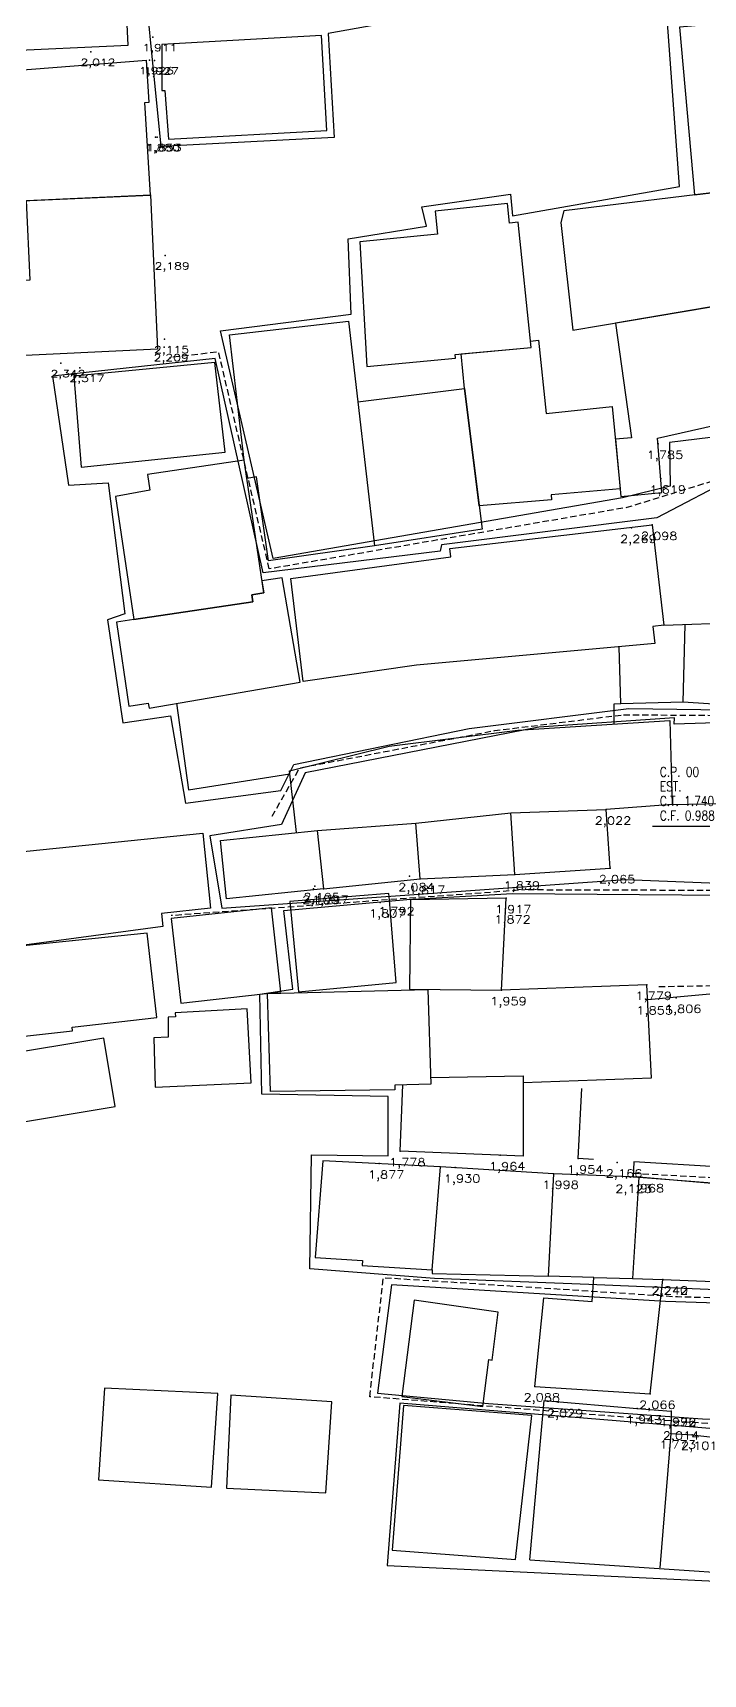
# Model space of a CAD drawing. Extents: x -160 to 364724, y -100 to 7353297.
# Drawn here: x 359186.8 to 359220.3, y 7352532 to 7352614 of the extents above; entities that cross this region are included whole.
import ezdxf
from ezdxf.enums import TextEntityAlignment as Align

# ---------------------------------------------------------------- set-up
doc = ezdxf.new("R2010")
doc.units = 0
doc.header["$LTSCALE"] = 5
for name, pattern in [('CENTER2', [1.125, 0.75, -0.125, 0.125, -0.125]), ('CONTINUO', [0]), ('DASHDOT2', [12.7, 6.35, -3.175, 0, -3.175]), ('HIDDEN2', [0.1875, 0.125, -0.0625])]:
    doc.linetypes.add(name, pattern=pattern)
for name, color, linetype in [('0-quadras', 6, 'Continuous'), ('LT-COTAS', 7, 'CONTINUO'), ('LT-COTAS-W', 7, 'CONTINUO'), ('ortofoto', 7, 'Continuous'), ('P_Eixo', 1, 'CENTER2'), ('PS_PONTOS_IDENTIFICACAO_LIN', 7, 'Continuous'), ('PS_PONTOS_IDENTIFICACAO_TXT', 7, 'Continuous')]:
    doc.layers.add(name, color=color, linetype=linetype)
doc.layers.add('LT-ALINHAMENTO-PREDIAL', color=4, linetype='DASHDOT2', lineweight=25)
doc.styles.add('ROMANS', font='ROMANS.shx', dxfattribs={"height": 2})
doc.styles.add('simplex', font='simplex.shx', dxfattribs={"width": 0.8})
doc.styles.get("Standard").update_dxf_attribs({"font": 'arial.ttf'})
picture_1 = doc.add_image_def('image1.tif', size_in_pixel=(14710, 13573))

# ---------------------------------------------------------------- blocks, each defined once
blk = doc.blocks.new('SIMB_PONTO')
at = {"color": 0}
blk.add_point((0, 0), dxfattribs=at)
for tag in ['COTA', 'PONTO', 'DESC']:
    blk.add_attdef(tag, (0, 0), '', height=1)

msp = doc.modelspace()

# ---------------------------------------------------------------- linework, layer by layer
at = {"layer": '0-quadras', "color": 5, "lineweight": 30, "ltscale": 0.3}
for points in [[(359203.92, 7352614.388), (359201.577, 7352613.984), (359201.874, 7352608.781), (359193.241, 7352608.321), (359192.128, 7352619.542)], [(359226.825, 7352594.539), (359218.631, 7352593.529), (359218.668, 7352591.356), (359216.287, 7352590.761), (359198.843, 7352587.73), (359196.201, 7352599.11), (359202.725, 7352599.945), (359202.575, 7352603.706), (359206.492, 7352604.349), (359206.268, 7352605.319), (359210.687, 7352605.946), (359210.792, 7352604.857), (359219.135, 7352606.328), (359218.425, 7352615.886)], [(359222.008, 7352591.858), (359217.992, 7352589.764), (359207.243, 7352588.415), (359207.181, 7352588.093), (359198.336, 7352587.019), (359195.941, 7352597.732), (359187.814, 7352596.84), (359188.607, 7352591.392), (359190.589, 7352591.516), (359191.431, 7352584.97), (359190.564, 7352584.673), (359191.332, 7352579.522), (359193.711, 7352579.869), (359194.455, 7352575.504), (359199.213, 7352576.132), (359199.864, 7352577.434), (359208.617, 7352579.231), (359216.595, 7352580.226), (359229.776, 7352580.056)], [(359232.466, 7352550.686), (359214.61, 7352551.438), (359206.901, 7352551.747), (359200.665, 7352552.223), (359200.745, 7352557.921), (359204.573, 7352557.874), (359204.573, 7352560.839), (359198.266, 7352560.952), (359198.164, 7352565.952), (359199.821, 7352566.206), (359199.362, 7352570.129), (359205.515, 7352570.686), (359210.785, 7352570.982), (359221.367, 7352570.901)], [(359225.677, 7352557.041), (359216.851, 7352557.573), (359216.811, 7352556.815), (359217.101, 7352556.8), (359232.843, 7352555.596)]]:
    msp.add_lwpolyline(points, dxfattribs=at)
for points in [[(359258.733, 7352581.047), (359250.098, 7352580.676), (359241.877, 7352580.472), (359234.584, 7352579.954), (359218.864, 7352579.453), (359218.873, 7352579.769), (359212.102, 7352579.294), (359200.43, 7352577.021), (359199.246, 7352574.434), (359195.664, 7352573.867), (359196.264, 7352570.255), (359216.421, 7352571.689), (359224.01, 7352571.389), (359235.18, 7352571.322), (359247.724, 7352571.243), (359262.593, 7352570.502), (359271.668, 7352570.062), (359271.93, 7352581.099)], [(359245.491, 7352550.592), (359244.389, 7352550.309), (359238.904, 7352550.34), (359235.277, 7352550.034), (359218.43, 7352550.596), (359204.751, 7352551.425), (359204.051, 7352546.007), (359209.591, 7352545.492), (359220.278, 7352544.724), (359229.648, 7352544.414), (359247.537, 7352543.142), (359271.392, 7352542.799), (359271.161, 7352549.38)], [(359257.84, 7352542.275), (359248.945, 7352542.425), (359239.477, 7352542.906), (359227.176, 7352543.713), (359205.154, 7352545.508), (359204.523, 7352537.387), (359232.136, 7352536.068), (359231.173, 7352528.645), (359220.179, 7352528.562), (359220.262, 7352521.414), (359235.461, 7352522.103), (359250.112, 7352522.818), (359271.873, 7352525.354), (359271.375, 7352541.612)]]:
    msp.add_lwpolyline(points, close=True, dxfattribs=at)
at = {"layer": 'LT-ALINHAMENTO-PREDIAL', "color": 8, "ltscale": 3, "flags": 128}
for points in [[(359180.78, 7352619.016), (359180.933, 7352615.628), (359183.984, 7352615.765), (359184.106, 7352613.056), (359191.596, 7352613.393), (359191.336, 7352618.877), (359190.891, 7352618.855), (359190.876, 7352619.168), (359183.818, 7352618.834), (359183.788, 7352619.478), (359182.836, 7352619.433), (359182.854, 7352619.066), (359180.78, 7352619.016)], [(359225.54, 7352614.836), (359219.123, 7352614.287), (359219.872, 7352605.906), (359226.189, 7352606.668)], [(359193.422, 7352611.132), (359193.61, 7352608.687), (359201.51, 7352609.133), (359201.242, 7352613.882), (359193.27, 7352613.432), (359193.272, 7352611.121), (359193.422, 7352611.132)], [(359184.977, 7352612.056), (359185.037, 7352610.208), (359184.787, 7352610.2), (359185.146, 7352605.565), (359192.715, 7352605.896), (359192.425, 7352610.536), (359192.642, 7352610.55), (359192.511, 7352612.636)], [(359184.977, 7352612.056), (359192.511, 7352612.636)], [(359225.387, 7352601.099), (359224.736, 7352606.493), (359213.356, 7352605.12), (359213.201, 7352604.524), (359213.808, 7352599.142), (359225.387, 7352601.099)], [(359183.814, 7352601.526), (359186.699, 7352601.656), (359186.52, 7352605.627), (359192.715, 7352605.907), (359193.053, 7352598.192), (359184.041, 7352597.773)], [(359203.161, 7352603.555), (359203.521, 7352597.336), (359207.936, 7352597.75), (359207.919, 7352597.929), (359211.722, 7352598.286), (359211.079, 7352604.546), (359210.635, 7352604.501), (359210.535, 7352605.475), (359206.919, 7352605.103), (359207.037, 7352603.953), (359203.161, 7352603.555)], [(359215.941, 7352599.502), (359216.739, 7352593.772), (359215.926, 7352593.694), (359216.2, 7352590.836), (359218.245, 7352591.034), (359218.035, 7352593.743), (359226.471, 7352595.675), (359225.387, 7352601.099), (359215.941, 7352599.502)], [(359198.597, 7352587.617), (359198.004, 7352591.808), (359197.517, 7352591.736), (359197.384, 7352592.64), (359196.658, 7352598.913), (359202.6, 7352599.601), (359203.068, 7352595.557), (359203.9, 7352588.373), (359198.597, 7352587.617)], [(359208.384, 7352596.235), (359208.223, 7352597.958), (359211.722, 7352598.286), (359211.689, 7352598.605), (359212.093, 7352598.647), (359212.469, 7352594.987), (359215.769, 7352595.325), (359216.163, 7352591.222), (359212.722, 7352590.918), (359212.744, 7352590.673), (359209.132, 7352590.372), (359208.384, 7352596.235)], [(359188.887, 7352596.853), (359189.238, 7352592.296), (359196.43, 7352593.051), (359195.918, 7352597.523), (359188.887, 7352596.853)], [(359203.068, 7352595.557), (359208.384, 7352596.235), (359209.281, 7352589.207), (359203.9, 7352588.373)], [(359190.965, 7352590.839), (359191.872, 7352584.684), (359197.824, 7352585.562), (359197.771, 7352585.922), (359198.362, 7352586.009), (359197.384, 7352592.64), (359192.564, 7352591.929), (359192.679, 7352591.146), (359190.965, 7352590.839)], [(359200.339, 7352581.581), (359199.725, 7352586.738), (359207.716, 7352587.824), (359207.662, 7352588.226), (359217.767, 7352589.408), (359218.353, 7352584.396), (359217.802, 7352584.331), (359217.901, 7352583.482), (359205.998, 7352582.392), (359200.339, 7352581.581)], [(359191.872, 7352584.684), (359191.004, 7352584.556), (359191.624, 7352580.352), (359192.598, 7352580.495), (359192.637, 7352580.257), (359200.185, 7352581.554), (359199.455, 7352585.803), (359199.289, 7352586.772), (359198.271, 7352586.622), (359198.362, 7352586.009), (359197.771, 7352585.922), (359197.824, 7352585.562), (359191.872, 7352584.684)], [(359218.353, 7352584.396), (359227.029, 7352584.726)], [(359215.865, 7352579.461), (359215.865, 7352580.468), (359216.203, 7352580.478), (359219.318, 7352580.565), (359223.514, 7352580.303), (359229.711, 7352580.319), (359247.938, 7352581.555)], [(359194.014, 7352580.494), (359194.604, 7352576.172), (359199.675, 7352576.965)], [(359200.008, 7352574.031), (359199.657, 7352577.117), (359204.625, 7352578.352), (359211.055, 7352579.155), (359218.64, 7352579.637), (359218.767, 7352575.433), (359215.46, 7352575.177)], [(359201.346, 7352571.222), (359196.499, 7352570.726), (359196.2, 7352573.64), (359201.047, 7352574.137), (359205.963, 7352574.502), (359210.705, 7352575.014), (359215.46, 7352575.177)], [(359218.767, 7352575.433), (359224.654, 7352575.557)], [(359185.534, 7352568.28), (359185.05, 7352572.944), (359195.319, 7352574.008), (359195.709, 7352570.248), (359193.26, 7352569.994), (359193.329, 7352569.331), (359185.534, 7352568.28)], [(359199.672, 7352570.583), (359200.104, 7352566.069), (359204.972, 7352566.535), (359204.645, 7352570.65), (359204.618, 7352570.987), (359199.672, 7352570.583)], [(359193.743, 7352569.732), (359194.22, 7352565.505), (359199.222, 7352566.069), (359198.748, 7352570.269), (359193.743, 7352569.732)], [(359205.694, 7352570.668), (359205.651, 7352566.199), (359210.238, 7352566.154), (359210.475, 7352570.746), (359205.694, 7352570.668)], [(359183.719, 7352568.094), (359184.217, 7352563.609), (359188.814, 7352564.119), (359188.793, 7352564.312), (359193.017, 7352564.781), (359192.549, 7352568.996), (359183.719, 7352568.094)], [(359204.916, 7352561.166), (359198.695, 7352561.095), (359198.559, 7352565.994), (359206.565, 7352566.19), (359206.704, 7352561.459), (359204.908, 7352561.407), (359204.911, 7352561.166)], [(359211.316, 7352561.538), (359217.733, 7352561.779), (359217.495, 7352566.427), (359210.238, 7352566.154)], [(359192.882, 7352563.766), (359192.942, 7352561.309), (359197.737, 7352561.516), (359197.537, 7352565.217), (359193.944, 7352565.023), (359193.955, 7352564.819), (359193.592, 7352564.799), (359193.597, 7352563.805), (359192.882, 7352563.766)], [(359180.583, 7352562.118), (359181.104, 7352558.701), (359190.945, 7352560.341), (359190.377, 7352563.75), (359180.583, 7352562.118)], [(359206.694, 7352561.793), (359211.316, 7352561.864), (359211.315, 7352557.852), (359205.184, 7352558.099), (359205.318, 7352561.418)], [(359207.194, 7352557.324), (359201.309, 7352557.626), (359200.925, 7352552.788), (359203.296, 7352552.646), (359203.28, 7352552.384), (359206.785, 7352552.175), (359207.194, 7352557.324)], [(359206.785, 7352552.175), (359206.77, 7352551.99), (359212.574, 7352551.861)], [(359211.902, 7352546.346), (359212.353, 7352550.774), (359214.765, 7352550.584), (359214.855, 7352551.792), (359212.574, 7352551.861)], [(359214.855, 7352551.792), (359216.782, 7352551.734)], [(359216.782, 7352551.734), (359218.296, 7352551.689)], [(359205.873, 7352550.652), (359205.269, 7352545.845), (359209.305, 7352545.337), (359209.601, 7352547.686), (359209.774, 7352547.664), (359210.076, 7352550.064), (359205.873, 7352550.652)], [(359190.404, 7352546.261), (359190.109, 7352541.67), (359195.763, 7352541.307), (359196.063, 7352545.984), (359190.404, 7352546.261)], [(359196.727, 7352545.908), (359196.511, 7352541.258), (359201.465, 7352541.028), (359201.771, 7352545.568), (359196.727, 7352545.908)], [(359211.757, 7352544.898), (359205.338, 7352545.397), (359204.775, 7352538.166), (359210.938, 7352537.686), (359211.757, 7352544.898)], [(359211.661, 7352537.678), (359224.278, 7352536.827)]]:
    msp.add_lwpolyline(points, dxfattribs=at)
at = {"layer": 'LT-ALINHAMENTO-PREDIAL', "color": 8, "flags": 128}
for points in [[(359219.318, 7352580.556), (359219.408, 7352584.436)], [(359216.204, 7352580.468), (359216.123, 7352583.32)], [(359224.626, 7352574.82), (359224.512, 7352571.902), (359234.695, 7352571.548), (359239.424, 7352571.563), (359247.508, 7352571.542), (359254.077, 7352571.289), (359258.664, 7352571.07), (359262.762, 7352570.88), (359271.579, 7352570.447), (359271.931, 7352576.687), (359272.055, 7352580.826), (359258.833, 7352580.876), (359250.25, 7352580.471), (359241.953, 7352580.23), (359234.551, 7352579.713), (359227.633, 7352579.418), (359218.651, 7352579.292)], [(359201.031, 7352574.136), (359201.346, 7352571.222), (359206.17, 7352571.717), (359210.907, 7352571.936), (359215.662, 7352572.246), (359215.46, 7352575.177)], [(359206.17, 7352571.717), (359205.963, 7352574.502)], [(359210.907, 7352571.936), (359210.705, 7352575.014)], [(359217.541, 7352565.693), (359222.448, 7352566.132), (359230.307, 7352566.123), (359235.907, 7352565.729), (359246.936, 7352564.912), (359254.278, 7352564.272), (359259.029, 7352563.588), (359267.31, 7352562.739), (359271.935, 7352562.22), (359271.591, 7352555.983), (359271.075, 7352550.642), (359263.829, 7352551.277), (359255.144, 7352551.995), (359245.167, 7352552.461), (359245.374, 7352556.882), (359240.439, 7352557.053), (359234.64, 7352557.253), (359230.188, 7352556.919), (359225.677, 7352557.041), (359220.969, 7352557.33), (359214.072, 7352557.74), (359214.067, 7352557.74)], [(359214.072, 7352557.74), (359214.246, 7352561.236)], [(359211.902, 7352546.346), (359217.673, 7352545.975), (359218.3, 7352551.696), (359225.321, 7352551.412), (359232.344, 7352551.016), (359232.474, 7352552.21), (359237.855, 7352551.772), (359244.05, 7352551.263), (359244.324, 7352555.641), (359238.235, 7352556.157), (359232.843, 7352555.596), (359225.606, 7352556.081), (359217.101, 7352556.8), (359212.842, 7352556.977), (359207.194, 7352557.324)], [(359212.842, 7352556.977), (359212.574, 7352551.861)], [(359217.101, 7352556.8), (359216.782, 7352551.734)], [(359211.661, 7352537.678), (359212.376, 7352545.644), (359217.018, 7352545.237), (359218.71, 7352545.113), (359218.691, 7352543.985), (359219.769, 7352543.931), (359224.862, 7352543.329), (359224.278, 7352536.827)], [(359218.691, 7352543.985), (359218.143, 7352537.274)]]:
    msp.add_lwpolyline(points, dxfattribs=at)
at = {"layer": 'P_Eixo', "color": 1, "linetype": 'HIDDEN2', "ltscale": 0.5}
for p, q in [((359216.33, 7352579.921), (359229.805, 7352579.835)), ((359211.564, 7352571.18), (359240.313, 7352571.094)), ((359218.1, 7352566.336), (359231.501, 7352566.552)), ((359216.821, 7352557.001), (359233.1, 7352556.114))]:
    msp.add_line(p, q, dxfattribs=at)
at = {"layer": 'P_Eixo', "linetype": 'HIDDEN2', "ltscale": 0.5, "flags": 128}
for points in [[(359198.643, 7352587.213), (359196.112, 7352598.059), (359193.653, 7352597.77)], [(359227.054, 7352593.522), (359216.503, 7352590.281), (359198.643, 7352587.213)], [(359198.788, 7352574.851), (359200.155, 7352577.264), (359209.907, 7352579.131), (359216.33, 7352579.921)], [(359211.564, 7352571.18), (359193.747, 7352569.879)], [(359203.659, 7352545.826), (359204.339, 7352551.768)], [(359244.975, 7352550.731), (359243.83, 7352550.396), (359232.488, 7352550.508), (359219.024, 7352550.815), (359204.339, 7352551.768)], [(359229.439, 7352544.048), (359219.699, 7352544.538), (359203.659, 7352545.826)]]:
    msp.add_lwpolyline(points, dxfattribs=at)
at = {"layer": 'PS_PONTOS_IDENTIFICACAO_LIN', "linetype": 'Continuous'}
msp.add_lwpolyline([(359225.389, 7352571.783), (359224.133, 7352574.338), (359217.79, 7352574.338)], dxfattribs=at)

# ---------------------------------------------------------------- block references
at = {"layer": 'LT-COTAS', "color": 3}
ref = msp.add_blockref('SIMB_PONTO', (359192.828, 7352613.794, 1.911), dxfattribs=at)
ref.add_attrib('COTA', '1,911', dxfattribs={"layer": '0', "color": 8, "height": 0.35, "style": 'simplex', "width": 1.567164, "flags": 8}).set_placement((359192.303, 7352613.094), (359194.053, 7352613.094), align=Align.FIT)
for p in [(359192.828, 7352613.794, 1.911), (359189.735, 7352613.059, 2.012), (359192.656, 7352612.648, 1.926), (359192.908, 7352612.62, 1.927), (359192.956, 7352608.794, 1.88), (359193.036, 7352608.802, 1.853), (359193.44, 7352602.884, 2.189), (359193.391, 7352598.301, 2.209), (359193.411, 7352598.692, 2.115), (359188.237, 7352597.505, 2.342), (359189.186, 7352597.271, 2.317)]:
    msp.add_blockref('SIMB_PONTO', p, dxfattribs=at)
ref = msp.add_blockref('SIMB_PONTO', (359189.735, 7352613.059, 2.012), dxfattribs=at)
ref.add_attrib('COTA', '2,012', dxfattribs={"layer": '0', "color": 8, "height": 0.35, "style": 'simplex', "width": 1.3125, "flags": 8}).set_placement((359189.21, 7352612.359), (359190.96, 7352612.359), align=Align.FIT)
ref = msp.add_blockref('SIMB_PONTO', (359192.656, 7352612.648, 1.926), dxfattribs=at)
ref.add_attrib('COTA', '1,926', dxfattribs={"layer": '0', "color": 8, "height": 0.35, "style": 'simplex', "width": 1.329114, "flags": 8}).set_placement((359192.131, 7352611.948), (359193.881, 7352611.948), align=Align.FIT)
ref = msp.add_blockref('SIMB_PONTO', (359192.908, 7352612.62, 1.927), dxfattribs=at)
ref.add_attrib('COTA', '1,927', dxfattribs={"layer": '0', "color": 8, "height": 0.35, "style": 'simplex', "width": 1.3125, "flags": 8}).set_placement((359192.383, 7352611.92), (359194.133, 7352611.92), align=Align.FIT)
ref = msp.add_blockref('SIMB_PONTO', (359192.956, 7352608.794, 1.88), dxfattribs=at)
ref.add_attrib('COTA', '1,880', dxfattribs={"layer": '0', "color": 8, "height": 0.35, "style": 'simplex', "width": 1.3125, "flags": 8}).set_placement((359192.431, 7352608.094), (359194.181, 7352608.094), align=Align.FIT)
ref = msp.add_blockref('SIMB_PONTO', (359193.036, 7352608.802, 1.853), dxfattribs=at)
ref.add_attrib('COTA', '1,853', dxfattribs={"layer": '0', "color": 8, "height": 0.35, "style": 'simplex', "width": 1.3125, "flags": 8}).set_placement((359192.511, 7352608.102), (359194.261, 7352608.102), align=Align.FIT)
ref = msp.add_blockref('SIMB_PONTO', (359193.44, 7352602.884, 2.189), dxfattribs=at)
ref.add_attrib('COTA', '2,189', dxfattribs={"layer": '0', "color": 8, "height": 0.35, "style": 'simplex', "width": 1.329114, "flags": 8}).set_placement((359192.915, 7352602.184), (359194.665, 7352602.184), align=Align.FIT)
ref = msp.add_blockref('SIMB_PONTO', (359193.391, 7352598.301, 2.209), dxfattribs=at)
ref.add_attrib('COTA', '2,209', dxfattribs={"layer": '0', "color": 8, "height": 0.35, "style": 'simplex', "width": 1.26506, "flags": 8}).set_placement((359192.866, 7352597.601), (359194.616, 7352597.601), align=Align.FIT)
ref = msp.add_blockref('SIMB_PONTO', (359193.411, 7352598.692, 2.115), dxfattribs=at)
ref.add_attrib('COTA', '2,115', dxfattribs={"layer": '0', "color": 8, "height": 0.35, "style": 'simplex', "width": 1.381579, "flags": 8}).set_placement((359192.886, 7352597.992), (359194.636, 7352597.992), align=Align.FIT)
ref = msp.add_blockref('SIMB_PONTO', (359188.237, 7352597.505, 2.342), dxfattribs=at)
ref.add_attrib('COTA', '2,342', dxfattribs={"layer": '0', "color": 8, "height": 0.35, "style": 'simplex', "width": 1.25, "flags": 8}).set_placement((359187.712, 7352596.805), (359189.462, 7352596.805), align=Align.FIT)
ref = msp.add_blockref('SIMB_PONTO', (359189.186, 7352597.271, 2.317), dxfattribs=at)
ref.add_attrib('COTA', '2,317', dxfattribs={"layer": '0', "color": 8, "height": 0.35, "style": 'simplex', "width": 1.3125, "flags": 8}).set_placement((359188.661, 7352596.571), (359190.411, 7352596.571), align=Align.FIT)
at = {"layer": 'LT-COTAS-W', "color": 3}
ref = msp.add_blockref('SIMB_PONTO', (359218.057, 7352593.463, 1.785), dxfattribs=at)
ref.add_attrib('COTA', '1,785', dxfattribs={"layer": '0', "color": 8, "height": 0.4, "style": 'simplex', "width": 1.197656, "flags": 8}).set_placement((359217.494, 7352592.713), (359219.319, 7352592.713), align=Align.FIT)
for p in [(359218.057, 7352593.463, 1.785), (359218.191, 7352591.728, 1.619), (359216.725, 7352589.259, 2.269), (359217.767, 7352589.408, 2.098), (359215.46, 7352575.177, 2.022), (359205.643, 7352571.848, 2.084), (359210.907, 7352571.936, 1.839), (359215.662, 7352572.247, 2.065), (359200.851, 7352571.217, 2.1), (359200.912, 7352571.35, 2.105), (359201.346, 7352571.222, 1.797), (359206.17, 7352571.717, 1.817), (359204.18, 7352570.544, 1.807), (359204.644, 7352570.65, 1.792), (359210.442, 7352570.243, 1.872), (359210.475, 7352570.747, 1.917), (359210.238, 7352566.154, 1.959), (359217.495, 7352566.427, 1.779), (359217.541, 7352565.693, 1.855), (359218.962, 7352565.771, 1.806), (359205.184, 7352558.099, 1.778), (359210.173, 7352557.899, 1.964), (359204.128, 7352557.481, 1.877), (359207.921, 7352557.286, 1.93), (359214.072, 7352557.74, 1.954), (359216.01, 7352557.546, 2.166), (359212.842, 7352556.977, 1.998), (359216.49, 7352556.778, 2.123), (359217.101, 7352556.8, 1.968), (359218.296, 7352551.689, 2.242), (359218.3, 7352551.696, 2.24), (359211.902, 7352546.346, 2.088), (359213.068, 7352545.55, 2.029), (359217.673, 7352545.975, 2.066), (359217.018, 7352545.237, 1.943), (359218.71, 7352545.114, 1.972), (359218.71, 7352545.113, 1.996), (359218.691, 7352543.985, 1.773), (359218.86, 7352544.434, 2.014), (359219.769, 7352543.931, 2.101)]:
    msp.add_blockref('SIMB_PONTO', p, dxfattribs=at)
ref = msp.add_blockref('SIMB_PONTO', (359218.191, 7352591.728, 1.619), dxfattribs=at)
ref.add_attrib('COTA', '1,619', dxfattribs={"layer": '0', "color": 8, "height": 0.4, "style": 'simplex', "width": 1.2775, "flags": 8}).set_placement((359217.628, 7352590.978), (359219.453, 7352590.978), align=Align.FIT)
ref = msp.add_blockref('SIMB_PONTO', (359216.725, 7352589.259, 2.269), dxfattribs=at)
ref.add_attrib('COTA', '2,269', dxfattribs={"layer": '0', "color": 8, "height": 0.4, "style": 'simplex', "width": 1.154367, "flags": 8}).set_placement((359216.163, 7352588.509), (359217.988, 7352588.509), align=Align.FIT)
ref = msp.add_blockref('SIMB_PONTO', (359217.767, 7352589.408, 2.098), dxfattribs=at)
ref.add_attrib('COTA', '2,098', dxfattribs={"layer": '0', "color": 8, "height": 0.4, "style": 'simplex', "width": 1.140625, "flags": 8}).set_placement((359217.204, 7352588.658), (359219.029, 7352588.658), align=Align.FIT)
ref = msp.add_blockref('SIMB_PONTO', (359215.46, 7352575.177, 2.022), dxfattribs=at)
ref.add_attrib('COTA', '2,022', dxfattribs={"layer": '0', "color": 8, "height": 0.4, "style": 'simplex', "width": 1.140625, "flags": 8}).set_placement((359214.898, 7352574.427), (359216.723, 7352574.427), align=Align.FIT)
ref = msp.add_blockref('SIMB_PONTO', (359205.643, 7352571.848, 2.084), dxfattribs=at)
ref.add_attrib('COTA', '2,084', dxfattribs={"layer": '0', "color": 8, "height": 0.4, "style": 'simplex', "width": 1.127206, "flags": 8}).set_placement((359205.08, 7352571.098), (359206.905, 7352571.098), align=Align.FIT)
ref = msp.add_blockref('SIMB_PONTO', (359210.907, 7352571.936, 1.839), dxfattribs=at)
ref.add_attrib('COTA', '1,839', dxfattribs={"layer": '0', "color": 8, "height": 0.4, "style": 'simplex', "width": 1.212816, "flags": 8}).set_placement((359210.344, 7352571.186), (359212.169, 7352571.186), align=Align.FIT)
ref = msp.add_blockref('SIMB_PONTO', (359215.662, 7352572.247, 2.065), dxfattribs=at)
ref.add_attrib('COTA', '2,065', dxfattribs={"layer": '0', "color": 8, "height": 0.4, "style": 'simplex', "width": 1.140625, "flags": 8}).set_placement((359215.099, 7352571.497), (359216.924, 7352571.497), align=Align.FIT)
ref = msp.add_blockref('SIMB_PONTO', (359200.851, 7352571.217, 2.1), dxfattribs=at)
ref.add_attrib('COTA', '2,100', dxfattribs={"layer": '0', "color": 8, "height": 0.4, "style": 'simplex', "width": 1.197656, "flags": 8}).set_placement((359200.288, 7352570.467), (359202.113, 7352570.467), align=Align.FIT)
ref = msp.add_blockref('SIMB_PONTO', (359200.912, 7352571.35, 2.105), dxfattribs=at)
ref.add_attrib('COTA', '2,105', dxfattribs={"layer": '0', "color": 8, "height": 0.4, "style": 'simplex', "width": 1.197656, "flags": 8}).set_placement((359200.349, 7352570.6), (359202.174, 7352570.6), align=Align.FIT)
ref = msp.add_blockref('SIMB_PONTO', (359201.346, 7352571.222, 1.797), dxfattribs=at)
ref.add_attrib('COTA', '1,797', dxfattribs={"layer": '0', "color": 8, "height": 0.4, "style": 'simplex', "width": 1.197656, "flags": 8}).set_placement((359200.783, 7352570.472), (359202.608, 7352570.472), align=Align.FIT)
ref = msp.add_blockref('SIMB_PONTO', (359206.17, 7352571.717, 1.817), dxfattribs=at)
ref.add_attrib('COTA', '1,817', dxfattribs={"layer": '0', "color": 8, "height": 0.4, "style": 'simplex', "width": 1.260691, "flags": 8}).set_placement((359205.607, 7352570.967), (359207.432, 7352570.967), align=Align.FIT)
ref = msp.add_blockref('SIMB_PONTO', (359204.18, 7352570.544, 1.807), dxfattribs=at)
ref.add_attrib('COTA', '1,807', dxfattribs={"layer": '0', "color": 8, "height": 0.4, "style": 'simplex', "width": 1.197656, "flags": 8}).set_placement((359203.618, 7352569.794), (359205.443, 7352569.794), align=Align.FIT)
ref = msp.add_blockref('SIMB_PONTO', (359204.644, 7352570.65, 1.792), dxfattribs=at)
ref.add_attrib('COTA', '1,792', dxfattribs={"layer": '0', "color": 8, "height": 0.4, "style": 'simplex', "width": 1.197656, "flags": 8}).set_placement((359204.082, 7352569.9), (359205.907, 7352569.9), align=Align.FIT)
ref = msp.add_blockref('SIMB_PONTO', (359210.442, 7352570.243, 1.872), dxfattribs=at)
ref.add_attrib('COTA', '1,872', dxfattribs={"layer": '0', "color": 8, "height": 0.4, "style": 'simplex', "width": 1.197656, "flags": 8}).set_placement((359209.879, 7352569.493), (359211.704, 7352569.493), align=Align.FIT)
ref = msp.add_blockref('SIMB_PONTO', (359210.475, 7352570.747, 1.917), dxfattribs=at)
ref.add_attrib('COTA', '1,917', dxfattribs={"layer": '0', "color": 8, "height": 0.4, "style": 'simplex', "width": 1.260691, "flags": 8}).set_placement((359209.912, 7352569.997), (359211.737, 7352569.997), align=Align.FIT)
ref = msp.add_blockref('SIMB_PONTO', (359210.238, 7352566.154, 1.959), dxfattribs=at)
ref.add_attrib('COTA', '1,959', dxfattribs={"layer": '0', "color": 8, "height": 0.4, "style": 'simplex', "width": 1.212816, "flags": 8}).set_placement((359209.676, 7352565.404), (359211.501, 7352565.404), align=Align.FIT)
ref = msp.add_blockref('SIMB_PONTO', (359217.495, 7352566.427, 1.779), dxfattribs=at)
ref.add_attrib('COTA', '1,779', dxfattribs={"layer": '0', "color": 8, "height": 0.4, "style": 'simplex', "width": 1.212816, "flags": 8}).set_placement((359216.932, 7352565.677), (359218.757, 7352565.677), align=Align.FIT)
ref = msp.add_blockref('SIMB_PONTO', (359217.541, 7352565.693, 1.855), dxfattribs=at)
ref.add_attrib('COTA', '1,855', dxfattribs={"layer": '0', "color": 8, "height": 0.4, "style": 'simplex', "width": 1.197656, "flags": 8}).set_placement((359216.978, 7352564.943), (359218.803, 7352564.943), align=Align.FIT)
ref = msp.add_blockref('SIMB_PONTO', (359218.962, 7352565.771, 1.806), dxfattribs=at)
ref.add_attrib('COTA', '1,806', dxfattribs={"layer": '0', "color": 8, "height": 0.4, "style": 'simplex', "width": 1.212816, "flags": 8}).set_placement((359218.4, 7352565.021), (359220.225, 7352565.021), align=Align.FIT)
ref = msp.add_blockref('SIMB_PONTO', (359205.184, 7352558.099, 1.778), dxfattribs=at)
ref.add_attrib('COTA', '1,778', dxfattribs={"layer": '0', "color": 8, "height": 0.4, "style": 'simplex', "width": 1.197656, "flags": 8}).set_placement((359204.622, 7352557.349), (359206.447, 7352557.349), align=Align.FIT)
ref = msp.add_blockref('SIMB_PONTO', (359210.173, 7352557.899, 1.964), dxfattribs=at)
ref.add_attrib('COTA', '1,964', dxfattribs={"layer": '0', "color": 8, "height": 0.4, "style": 'simplex', "width": 1.18287, "flags": 8}).set_placement((359209.611, 7352557.149), (359211.436, 7352557.149), align=Align.FIT)
ref = msp.add_blockref('SIMB_PONTO', (359204.128, 7352557.481, 1.877), dxfattribs=at)
ref.add_attrib('COTA', '1,877', dxfattribs={"layer": '0', "color": 8, "height": 0.4, "style": 'simplex', "width": 1.197656, "flags": 8}).set_placement((359203.566, 7352556.731), (359205.391, 7352556.731), align=Align.FIT)
ref = msp.add_blockref('SIMB_PONTO', (359207.921, 7352557.286, 1.93), dxfattribs=at)
ref.add_attrib('COTA', '1,930', dxfattribs={"layer": '0', "color": 8, "height": 0.4, "style": 'simplex', "width": 1.197656, "flags": 8}).set_placement((359207.358, 7352556.536), (359209.183, 7352556.536), align=Align.FIT)
ref = msp.add_blockref('SIMB_PONTO', (359214.072, 7352557.74, 1.954), dxfattribs=at)
ref.add_attrib('COTA', '1,954', dxfattribs={"layer": '0', "color": 8, "height": 0.4, "style": 'simplex', "width": 1.18287, "flags": 8}).set_placement((359213.509, 7352556.99), (359215.334, 7352556.99), align=Align.FIT)
ref = msp.add_blockref('SIMB_PONTO', (359216.01, 7352557.546, 2.166), dxfattribs=at)
ref.add_attrib('COTA', '2,166', dxfattribs={"layer": '0', "color": 8, "height": 0.4, "style": 'simplex', "width": 1.212816, "flags": 8}).set_placement((359215.448, 7352556.796), (359217.273, 7352556.796), align=Align.FIT)
ref = msp.add_blockref('SIMB_PONTO', (359212.842, 7352556.977, 1.998), dxfattribs=at)
ref.add_attrib('COTA', '1,998', dxfattribs={"layer": '0', "color": 8, "height": 0.4, "style": 'simplex', "width": 1.197656, "flags": 8}).set_placement((359212.279, 7352556.227), (359214.104, 7352556.227), align=Align.FIT)
ref = msp.add_blockref('SIMB_PONTO', (359216.49, 7352556.778, 2.123), dxfattribs=at)
ref.add_attrib('COTA', '2,123', dxfattribs={"layer": '0', "color": 8, "height": 0.4, "style": 'simplex', "width": 1.197656, "flags": 8}).set_placement((359215.927, 7352556.028), (359217.752, 7352556.028), align=Align.FIT)
ref = msp.add_blockref('SIMB_PONTO', (359217.101, 7352556.8, 1.968), dxfattribs=at)
ref.add_attrib('COTA', '1,968', dxfattribs={"layer": '0', "color": 8, "height": 0.4, "style": 'simplex', "width": 1.197656, "flags": 8}).set_placement((359216.539, 7352556.05), (359218.364, 7352556.05), align=Align.FIT)
ref = msp.add_blockref('SIMB_PONTO', (359218.296, 7352551.689, 2.242), dxfattribs=at)
ref.add_attrib('COTA', '2,242', dxfattribs={"layer": '0', "color": 8, "height": 0.4, "style": 'simplex', "width": 1.140625, "flags": 8}).set_placement((359217.733, 7352550.939), (359219.558, 7352550.939), align=Align.FIT)
ref = msp.add_blockref('SIMB_PONTO', (359218.3, 7352551.696, 2.24), dxfattribs=at)
ref.add_attrib('COTA', '2,240', dxfattribs={"layer": '0', "color": 8, "height": 0.4, "style": 'simplex', "width": 1.140625, "flags": 8}).set_placement((359217.737, 7352550.946), (359219.562, 7352550.946), align=Align.FIT)
ref = msp.add_blockref('SIMB_PONTO', (359211.902, 7352546.346, 2.088), dxfattribs=at)
ref.add_attrib('COTA', '2,088', dxfattribs={"layer": '0', "color": 8, "height": 0.4, "style": 'simplex', "width": 1.140625, "flags": 8}).set_placement((359211.34, 7352545.596), (359213.165, 7352545.596), align=Align.FIT)
ref = msp.add_blockref('SIMB_PONTO', (359213.068, 7352545.55, 2.029), dxfattribs=at)
ref.add_attrib('COTA', '2,029', dxfattribs={"layer": '0', "color": 8, "height": 0.4, "style": 'simplex', "width": 1.154367, "flags": 8}).set_placement((359212.505, 7352544.8), (359214.33, 7352544.8), align=Align.FIT)
ref = msp.add_blockref('SIMB_PONTO', (359217.673, 7352545.975, 2.066), dxfattribs=at)
ref.add_attrib('COTA', '2,066', dxfattribs={"layer": '0', "color": 8, "height": 0.4, "style": 'simplex', "width": 1.154367, "flags": 8}).set_placement((359217.111, 7352545.225), (359218.936, 7352545.225), align=Align.FIT)
ref = msp.add_blockref('SIMB_PONTO', (359217.018, 7352545.237, 1.943), dxfattribs=at)
ref.add_attrib('COTA', '1,943', dxfattribs={"layer": '0', "color": 8, "height": 0.4, "style": 'simplex', "width": 1.197656, "flags": 8}).set_placement((359216.455, 7352544.487), (359218.28, 7352544.487), align=Align.FIT)
ref = msp.add_blockref('SIMB_PONTO', (359218.71, 7352545.114, 1.972), dxfattribs=at)
ref.add_attrib('COTA', '1,972', dxfattribs={"layer": '0', "color": 8, "height": 0.4, "style": 'simplex', "width": 1.197656, "flags": 8}).set_placement((359218.147, 7352544.364), (359219.972, 7352544.364), align=Align.FIT)
ref = msp.add_blockref('SIMB_PONTO', (359218.71, 7352545.113, 1.996), dxfattribs=at)
ref.add_attrib('COTA', '1,996', dxfattribs={"layer": '0', "color": 8, "height": 0.4, "style": 'simplex', "width": 1.212816, "flags": 8}).set_placement((359218.148, 7352544.363), (359219.972, 7352544.363), align=Align.FIT)
ref = msp.add_blockref('SIMB_PONTO', (359218.691, 7352543.985, 1.773), dxfattribs=at)
ref.add_attrib('COTA', '1,773', dxfattribs={"layer": '0', "color": 8, "height": 0.4, "style": 'simplex', "width": 1.197656, "flags": 8}).set_placement((359218.128, 7352543.235), (359219.953, 7352543.235), align=Align.FIT)
ref = msp.add_blockref('SIMB_PONTO', (359218.86, 7352544.434, 2.014), dxfattribs=at)
ref.add_attrib('COTA', '2,014', dxfattribs={"layer": '0', "color": 8, "height": 0.4, "style": 'simplex', "width": 1.18287, "flags": 8}).set_placement((359218.297, 7352543.684), (359220.122, 7352543.684), align=Align.FIT)
ref = msp.add_blockref('SIMB_PONTO', (359219.769, 7352543.931, 2.101), dxfattribs=at)
ref.add_attrib('COTA', '2,101', dxfattribs={"layer": '0', "color": 8, "height": 0.4, "style": 'simplex', "width": 1.349472, "flags": 8}).set_placement((359219.207, 7352543.181), (359221.032, 7352543.181), align=Align.FIT)

# ---------------------------------------------------------------- texts
at = {"layer": 'PS_PONTOS_IDENTIFICACAO_TXT', "style": 'ROMANS', "width": 0.8}
for s, p in [('C.P. 00', (359218.154, 7352576.823)), ('EST. ', (359218.154, 7352576.094)), ('C.T. 1.740', (359218.154, 7352575.365)), ('C.F. 0.988', (359218.154, 7352574.637))]:
    msp.add_text(s, height=0.4858, dxfattribs=at).set_placement(p)

# ---------------------------------------------------------------- pictures from other files: only their frames are drawn
image = msp.add_image(picture_1, insert=(359073.892, 7352258.636), size_in_units=(734.398, 677.634), dxfattribs=dict(fade=70))
image.dxf.flags = 14
at = {"layer": 'ortofoto'}
image = msp.add_image(picture_1, insert=(359073.892, 7352258.636), size_in_units=(734.398, 677.634), dxfattribs=dict(at, fade=29))
image.dxf.flags = 14

doc.saveas('drawing.dxf')
